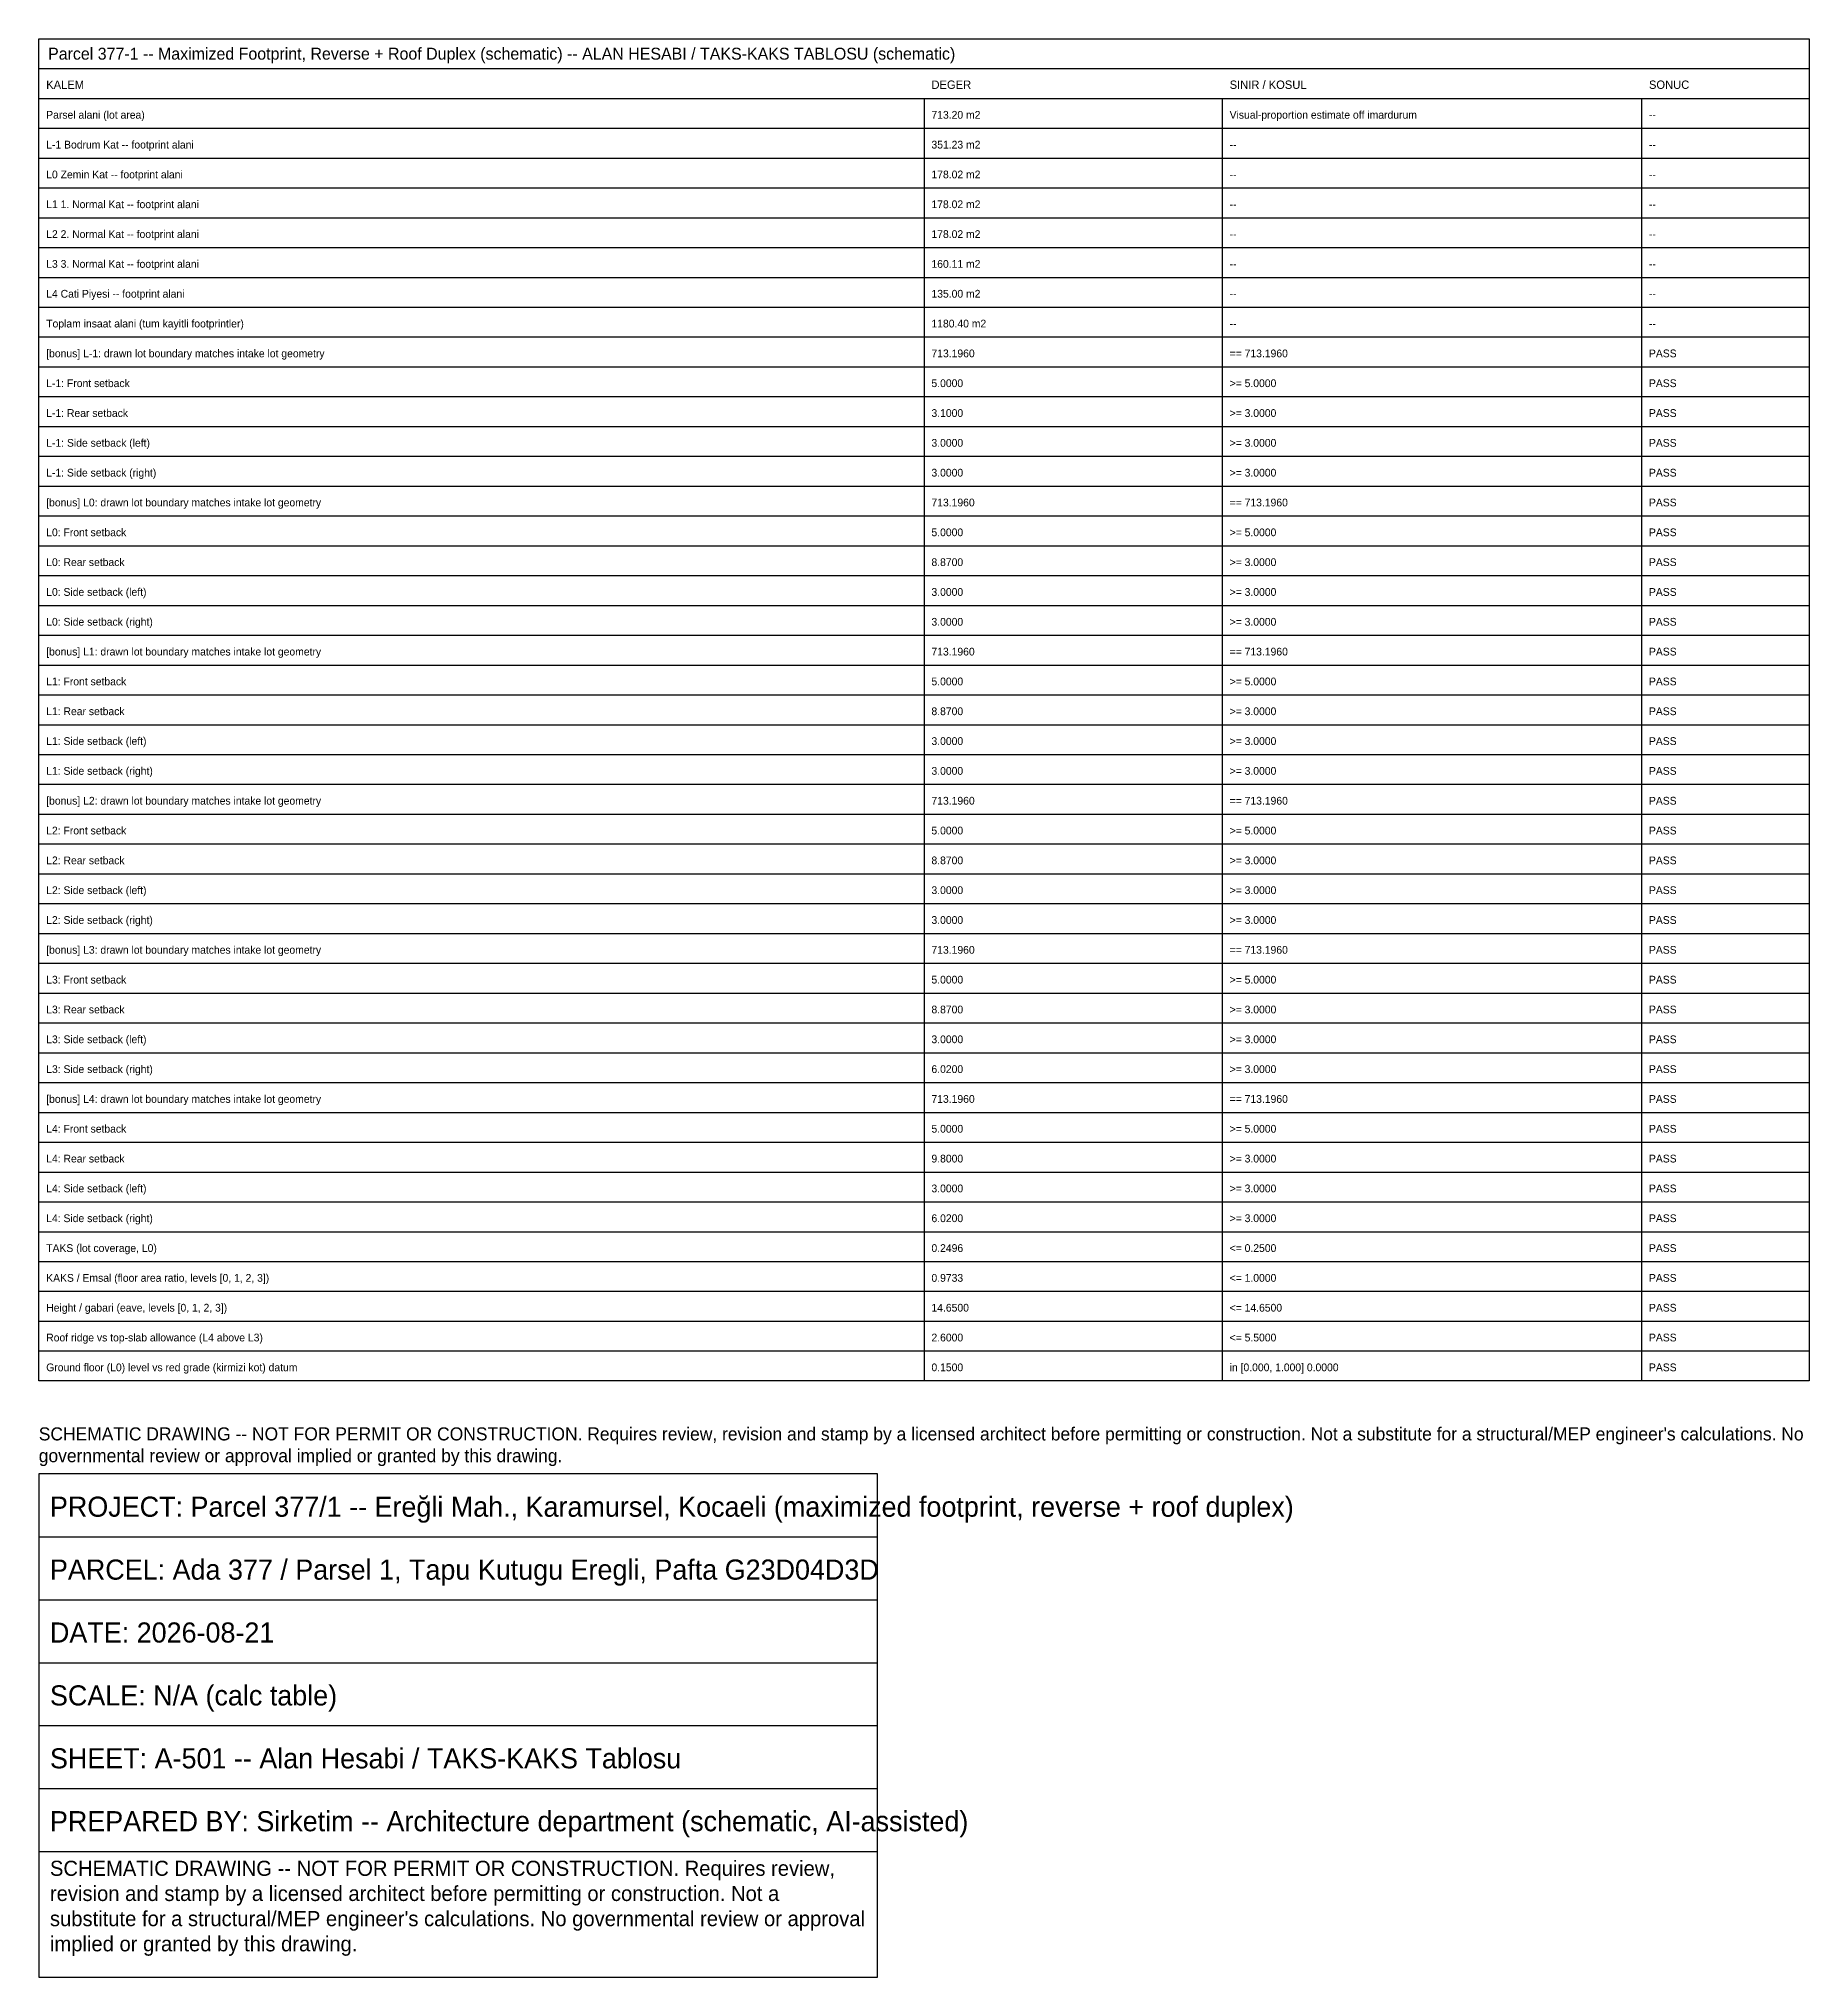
# Paper-space layout 'A-501' of a CAD drawing. Header units: metres. Extents: x 0 to 19, y -20.8 to 0.
import ezdxf

# ---------------------------------------------------------------- set-up
doc = ezdxf.new("R2010")
doc.units = ezdxf.units.M
for name, color, linetype in [('A-ANNO-CALC', 3, 'Continuous'), ('A-ANNO-NOTE', 7, 'Continuous'), ('A-ANNO-TTLB', 7, 'Continuous')]:
    doc.layers.add(name, color=color, linetype=linetype)

psp = doc.layouts.new('A-501')

# ---------------------------------------------------------------- linework, layer by layer
at = {"layer": 'A-ANNO-CALC'}
for p, q in [((0, -0.32), (19, -0.32)), ((0, -0.64), (19, -0.64)), ((9.5, -0.64), (9.5, -14.4)), ((12.7, -0.64), (12.7, -14.4)), ((17.2, -0.64), (17.2, -14.4)), ((0, -0.96), (19, -0.96)), ((0, -1.28), (19, -1.28)), ((0, -1.6), (19, -1.6)), ((0, -1.92), (19, -1.92)), ((0, -2.24), (19, -2.24)), ((0, -2.56), (19, -2.56)), ((0, -2.88), (19, -2.88)), ((0, -3.2), (19, -3.2)), ((0, -3.52), (19, -3.52)), ((0, -3.84), (19, -3.84)), ((0, -4.16), (19, -4.16)), ((0, -4.48), (19, -4.48)), ((0, -4.8), (19, -4.8)), ((0, -5.12), (19, -5.12)), ((0, -5.44), (19, -5.44)), ((0, -5.76), (19, -5.76)), ((0, -6.08), (19, -6.08)), ((0, -6.4), (19, -6.4)), ((0, -6.72), (19, -6.72)), ((0, -7.04), (19, -7.04)), ((0, -7.36), (19, -7.36)), ((0, -7.68), (19, -7.68)), ((0, -8), (19, -8)), ((0, -8.32), (19, -8.32)), ((0, -8.64), (19, -8.64)), ((0, -8.96), (19, -8.96)), ((0, -9.28), (19, -9.28)), ((0, -9.6), (19, -9.6)), ((0, -9.92), (19, -9.92)), ((0, -10.24), (19, -10.24)), ((0, -10.56), (19, -10.56)), ((0, -10.88), (19, -10.88)), ((0, -11.2), (19, -11.2)), ((0, -11.52), (19, -11.52)), ((0, -11.84), (19, -11.84)), ((0, -12.16), (19, -12.16)), ((0, -12.48), (19, -12.48)), ((0, -12.8), (19, -12.8)), ((0, -13.12), (19, -13.12)), ((0, -13.44), (19, -13.44)), ((0, -13.76), (19, -13.76)), ((0, -14.08), (19, -14.08))]:
    psp.add_line(p, q, dxfattribs=at)
psp.add_lwpolyline([(0, 0), (19, 0), (19, -14.4), (0, -14.4)], close=True, dxfattribs=at)
at = {"layer": 'A-ANNO-TTLB'}
for p, q in [((0, -16.075), (9, -16.075)), ((0, -16.75), (9, -16.75)), ((0, -17.425), (9, -17.425)), ((0, -18.1), (9, -18.1)), ((0, -18.775), (9, -18.775)), ((0, -19.45), (9, -19.45))]:
    psp.add_line(p, q, dxfattribs=at)
psp.add_lwpolyline([(0, -20.8), (9, -20.8), (9, -15.4), (0, -15.4)], close=True, dxfattribs=at)

# ---------------------------------------------------------------- texts
at = {"layer": 'A-ANNO-CALC'}
for s, height, p in [('Parcel 377-1 -- Maximized Footprint, Reverse + Roof Duplex (schematic) -- ALAN HESABI / TAKS-KAKS TABLOSU (schematic)', 0.128, (0.1, -0.224)), ('KALEM', 0.0896, (0.08, -0.5376)), ('DEGER', 0.0896, (9.58, -0.5376)), ('SINIR / KOSUL', 0.0896, (12.78, -0.5376)), ('SONUC', 0.0896, (17.28, -0.5376)), ('Parsel alani (lot area)', 0.0832, (0.08, -0.8576)), ('713.20 m2', 0.0832, (9.58, -0.8576)), ('Visual-proportion estimate off imardurum', 0.0832, (12.78, -0.8576)), ('--', 0.0832, (17.28, -0.8576)), ('L-1 Bodrum Kat -- footprint alani', 0.0832, (0.08, -1.1776)), ('351.23 m2', 0.0832, (9.58, -1.1776)), ('--', 0.0832, (12.78, -1.1776)), ('--', 0.0832, (17.28, -1.1776)), ('L0 Zemin Kat -- footprint alani', 0.0832, (0.08, -1.4976)), ('178.02 m2', 0.0832, (9.58, -1.4976)), ('--', 0.0832, (12.78, -1.4976)), ('--', 0.0832, (17.28, -1.4976)), ('L1 1. Normal Kat -- footprint alani', 0.0832, (0.08, -1.8176)), ('178.02 m2', 0.0832, (9.58, -1.8176)), ('--', 0.0832, (12.78, -1.8176)), ('--', 0.0832, (17.28, -1.8176)), ('L2 2. Normal Kat -- footprint alani', 0.0832, (0.08, -2.1376)), ('178.02 m2', 0.0832, (9.58, -2.1376)), ('--', 0.0832, (12.78, -2.1376)), ('--', 0.0832, (17.28, -2.1376)), ('L3 3. Normal Kat -- footprint alani', 0.0832, (0.08, -2.4576)), ('160.11 m2', 0.0832, (9.58, -2.4576)), ('--', 0.0832, (12.78, -2.4576)), ('--', 0.0832, (17.28, -2.4576)), ('L4 Cati Piyesi -- footprint alani', 0.0832, (0.08, -2.7776)), ('135.00 m2', 0.0832, (9.58, -2.7776)), ('--', 0.0832, (12.78, -2.7776)), ('--', 0.0832, (17.28, -2.7776)), ('Toplam insaat alani (tum kayitli footprintler)', 0.0832, (0.08, -3.0976)), ('1180.40 m2', 0.0832, (9.58, -3.0976)), ('--', 0.0832, (12.78, -3.0976)), ('--', 0.0832, (17.28, -3.0976)), ('[bonus] L-1: drawn lot boundary matches intake lot geometry', 0.0832, (0.08, -3.4176)), ('713.1960', 0.0832, (9.58, -3.4176)), ('== 713.1960', 0.0832, (12.78, -3.4176)), ('PASS', 0.0832, (17.28, -3.4176)), ('L-1: Front setback', 0.0832, (0.08, -3.7376)), ('5.0000', 0.0832, (9.58, -3.7376)), ('>= 5.0000', 0.0832, (12.78, -3.7376)), ('PASS', 0.0832, (17.28, -3.7376)), ('L-1: Rear setback', 0.0832, (0.08, -4.0576)), ('3.1000', 0.0832, (9.58, -4.0576)), ('>= 3.0000', 0.0832, (12.78, -4.0576)), ('PASS', 0.0832, (17.28, -4.0576)), ('L-1: Side setback (left)', 0.0832, (0.08, -4.3776)), ('3.0000', 0.0832, (9.58, -4.3776)), ('>= 3.0000', 0.0832, (12.78, -4.3776)), ('PASS', 0.0832, (17.28, -4.3776)), ('L-1: Side setback (right)', 0.0832, (0.08, -4.6976)), ('3.0000', 0.0832, (9.58, -4.6976)), ('>= 3.0000', 0.0832, (12.78, -4.6976)), ('PASS', 0.0832, (17.28, -4.6976)), ('[bonus] L0: drawn lot boundary matches intake lot geometry', 0.0832, (0.08, -5.0176)), ('713.1960', 0.0832, (9.58, -5.0176)), ('== 713.1960', 0.0832, (12.78, -5.0176)), ('PASS', 0.0832, (17.28, -5.0176)), ('L0: Front setback', 0.0832, (0.08, -5.3376)), ('5.0000', 0.0832, (9.58, -5.3376)), ('>= 5.0000', 0.0832, (12.78, -5.3376)), ('PASS', 0.0832, (17.28, -5.3376)), ('L0: Rear setback', 0.0832, (0.08, -5.6576)), ('8.8700', 0.0832, (9.58, -5.6576)), ('>= 3.0000', 0.0832, (12.78, -5.6576)), ('PASS', 0.0832, (17.28, -5.6576)), ('L0: Side setback (left)', 0.0832, (0.08, -5.9776)), ('3.0000', 0.0832, (9.58, -5.9776)), ('>= 3.0000', 0.0832, (12.78, -5.9776)), ('PASS', 0.0832, (17.28, -5.9776)), ('L0: Side setback (right)', 0.0832, (0.08, -6.2976)), ('3.0000', 0.0832, (9.58, -6.2976)), ('>= 3.0000', 0.0832, (12.78, -6.2976)), ('PASS', 0.0832, (17.28, -6.2976)), ('[bonus] L1: drawn lot boundary matches intake lot geometry', 0.0832, (0.08, -6.6176)), ('713.1960', 0.0832, (9.58, -6.6176)), ('== 713.1960', 0.0832, (12.78, -6.6176)), ('PASS', 0.0832, (17.28, -6.6176)), ('L1: Front setback', 0.0832, (0.08, -6.9376)), ('5.0000', 0.0832, (9.58, -6.9376)), ('>= 5.0000', 0.0832, (12.78, -6.9376)), ('PASS', 0.0832, (17.28, -6.9376)), ('L1: Rear setback', 0.0832, (0.08, -7.2576)), ('8.8700', 0.0832, (9.58, -7.2576)), ('>= 3.0000', 0.0832, (12.78, -7.2576)), ('PASS', 0.0832, (17.28, -7.2576)), ('L1: Side setback (left)', 0.0832, (0.08, -7.5776)), ('3.0000', 0.0832, (9.58, -7.5776)), ('>= 3.0000', 0.0832, (12.78, -7.5776)), ('PASS', 0.0832, (17.28, -7.5776)), ('L1: Side setback (right)', 0.0832, (0.08, -7.8976)), ('3.0000', 0.0832, (9.58, -7.8976)), ('>= 3.0000', 0.0832, (12.78, -7.8976)), ('PASS', 0.0832, (17.28, -7.8976)), ('[bonus] L2: drawn lot boundary matches intake lot geometry', 0.0832, (0.08, -8.2176)), ('713.1960', 0.0832, (9.58, -8.2176)), ('== 713.1960', 0.0832, (12.78, -8.2176)), ('PASS', 0.0832, (17.28, -8.2176)), ('L2: Front setback', 0.0832, (0.08, -8.5376)), ('5.0000', 0.0832, (9.58, -8.5376)), ('>= 5.0000', 0.0832, (12.78, -8.5376)), ('PASS', 0.0832, (17.28, -8.5376)), ('L2: Rear setback', 0.0832, (0.08, -8.8576)), ('8.8700', 0.0832, (9.58, -8.8576)), ('>= 3.0000', 0.0832, (12.78, -8.8576)), ('PASS', 0.0832, (17.28, -8.8576)), ('L2: Side setback (left)', 0.0832, (0.08, -9.1776)), ('3.0000', 0.0832, (9.58, -9.1776)), ('>= 3.0000', 0.0832, (12.78, -9.1776)), ('PASS', 0.0832, (17.28, -9.1776)), ('L2: Side setback (right)', 0.0832, (0.08, -9.4976)), ('3.0000', 0.0832, (9.58, -9.4976)), ('>= 3.0000', 0.0832, (12.78, -9.4976)), ('PASS', 0.0832, (17.28, -9.4976)), ('[bonus] L3: drawn lot boundary matches intake lot geometry', 0.0832, (0.08, -9.8176)), ('713.1960', 0.0832, (9.58, -9.8176)), ('== 713.1960', 0.0832, (12.78, -9.8176)), ('PASS', 0.0832, (17.28, -9.8176)), ('L3: Front setback', 0.0832, (0.08, -10.1376)), ('5.0000', 0.0832, (9.58, -10.1376)), ('>= 5.0000', 0.0832, (12.78, -10.1376)), ('PASS', 0.0832, (17.28, -10.1376)), ('L3: Rear setback', 0.0832, (0.08, -10.4576)), ('8.8700', 0.0832, (9.58, -10.4576)), ('>= 3.0000', 0.0832, (12.78, -10.4576)), ('PASS', 0.0832, (17.28, -10.4576)), ('L3: Side setback (left)', 0.0832, (0.08, -10.7776)), ('3.0000', 0.0832, (9.58, -10.7776)), ('>= 3.0000', 0.0832, (12.78, -10.7776)), ('PASS', 0.0832, (17.28, -10.7776)), ('L3: Side setback (right)', 0.0832, (0.08, -11.0976)), ('6.0200', 0.0832, (9.58, -11.0976)), ('>= 3.0000', 0.0832, (12.78, -11.0976)), ('PASS', 0.0832, (17.28, -11.0976)), ('[bonus] L4: drawn lot boundary matches intake lot geometry', 0.0832, (0.08, -11.4176)), ('713.1960', 0.0832, (9.58, -11.4176)), ('== 713.1960', 0.0832, (12.78, -11.4176)), ('PASS', 0.0832, (17.28, -11.4176)), ('L4: Front setback', 0.0832, (0.08, -11.7376)), ('5.0000', 0.0832, (9.58, -11.7376)), ('>= 5.0000', 0.0832, (12.78, -11.7376)), ('PASS', 0.0832, (17.28, -11.7376)), ('L4: Rear setback', 0.0832, (0.08, -12.0576)), ('9.8000', 0.0832, (9.58, -12.0576)), ('>= 3.0000', 0.0832, (12.78, -12.0576)), ('PASS', 0.0832, (17.28, -12.0576)), ('L4: Side setback (left)', 0.0832, (0.08, -12.3776)), ('3.0000', 0.0832, (9.58, -12.3776)), ('>= 3.0000', 0.0832, (12.78, -12.3776)), ('PASS', 0.0832, (17.28, -12.3776)), ('L4: Side setback (right)', 0.0832, (0.08, -12.6976)), ('6.0200', 0.0832, (9.58, -12.6976)), ('>= 3.0000', 0.0832, (12.78, -12.6976)), ('PASS', 0.0832, (17.28, -12.6976)), ('TAKS (lot coverage, L0)', 0.0832, (0.08, -13.0176)), ('0.2496', 0.0832, (9.58, -13.0176)), ('<= 0.2500', 0.0832, (12.78, -13.0176)), ('PASS', 0.0832, (17.28, -13.0176)), ('KAKS / Emsal (floor area ratio, levels [0, 1, 2, 3])', 0.0832, (0.08, -13.3376)), ('0.9733', 0.0832, (9.58, -13.3376)), ('<= 1.0000', 0.0832, (12.78, -13.3376)), ('PASS', 0.0832, (17.28, -13.3376)), ('Height / gabari (eave, levels [0, 1, 2, 3])', 0.0832, (0.08, -13.6576)), ('14.6500', 0.0832, (9.58, -13.6576)), ('<= 14.6500', 0.0832, (12.78, -13.6576)), ('PASS', 0.0832, (17.28, -13.6576)), ('Roof ridge vs top-slab allowance (L4 above L3)', 0.0832, (0.08, -13.9776)), ('2.6000', 0.0832, (9.58, -13.9776)), ('<= 5.5000', 0.0832, (12.78, -13.9776)), ('PASS', 0.0832, (17.28, -13.9776)), ('Ground floor (L0) level vs red grade (kirmizi kot) datum', 0.0832, (0.08, -14.2976)), ('0.1500', 0.0832, (9.58, -14.2976)), ('in [0.000, 1.000] 0.0000', 0.0832, (12.78, -14.2976)), ('PASS', 0.0832, (17.28, -14.2976))]:
    psp.add_text(s, height=height, dxfattribs=at).set_placement(p)
at = {"layer": 'A-ANNO-NOTE', "insert": (0, -14.9), "char_height": 0.14, "width": 19, "attachment_point": 1}
psp.add_mtext("SCHEMATIC DRAWING -- NOT FOR PERMIT OR CONSTRUCTION. Requires review, revision and stamp by a licensed architect before permitting or construction. Not a substitute for a structural/MEP engineer's calculations. No governmental review or approval implied or granted by this drawing.", dxfattribs=at)
at = {"layer": 'A-ANNO-TTLB'}
for s, p in [('PROJECT: Parcel 377/1 -- Ereğli Mah., Karamursel, Kocaeli (maximized footprint, reverse + roof duplex)', (0.12, -15.859)), ('PARCEL: Ada 377 / Parsel 1, Tapu Kutugu Eregli, Pafta G23D04D3D', (0.12, -16.534)), ('DATE: 2026-08-21', (0.12, -17.209)), ('SCALE: N/A (calc table)', (0.12, -17.884)), ('SHEET: A-501 -- Alan Hesabi / TAKS-KAKS Tablosu', (0.12, -18.559)), ('PREPARED BY: Sirketim -- Architecture department (schematic, AI-assisted)', (0.12, -19.234))]:
    psp.add_text(s, height=0.216, dxfattribs=at).set_placement(p)
at = {"layer": 'A-ANNO-TTLB', "insert": (0.12, -19.55), "char_height": 0.162, "width": 8.76, "attachment_point": 1}
psp.add_mtext("SCHEMATIC DRAWING -- NOT FOR PERMIT OR CONSTRUCTION. Requires review, revision and stamp by a licensed architect before permitting or construction. Not a substitute for a structural/MEP engineer's calculations. No governmental review or approval implied or granted by this drawing.", dxfattribs=at)

doc.saveas('drawing.dxf')
